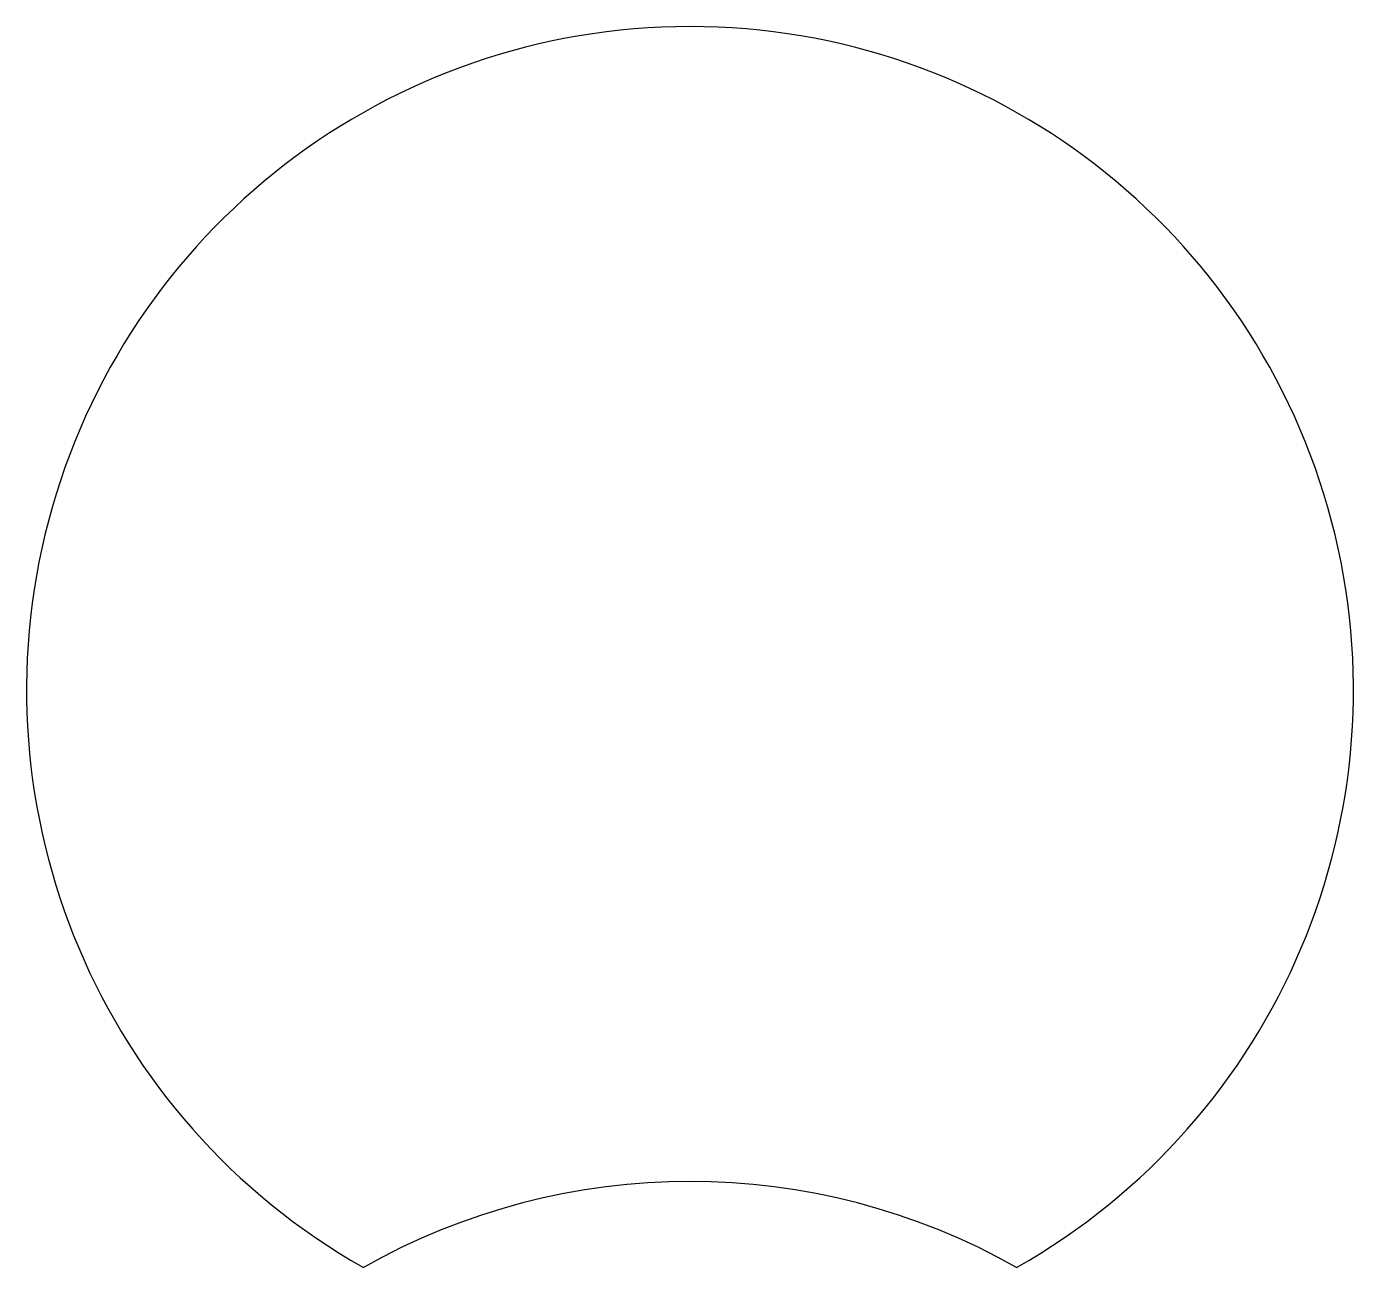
# Model space of a CAD drawing. Extents: x -41.3 to 41.3, y 0 to 77.2.
import ezdxf

# ---------------------------------------------------------------- set-up
doc = ezdxf.new("R2010")
doc.units = 0
doc.layers.add('MODELSKETCH_VISIBLE', color=7, linetype='CONTINUOUS')

msp = doc.modelspace()

# ---------------------------------------------------------------- linework, layer by layer
at = {"layer": 'MODELSKETCH_VISIBLE'}
for centre, start, end in [((0, 35.927), 299.49237, 240.50763), ((0, -35.927), 60.50763, 119.49237)]:
    msp.add_arc(centre, 41.275, start, end, dxfattribs=at)

doc.saveas('drawing.dxf')
